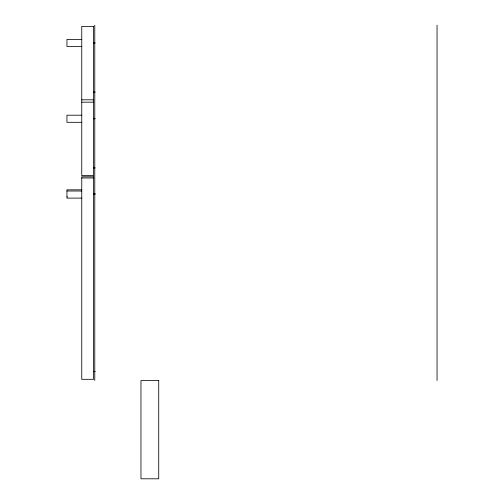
<?xml version="1.0" encoding="UTF-8"?>
<svg xmlns="http://www.w3.org/2000/svg" width="504" height="504" viewBox="0 0 504 504"><rect width="100%" height="100%" fill="white"/><g stroke="black" fill="none" stroke-linecap="round" stroke-linejoin="round"><path stroke-width="0.76" d="M81.755 39.413L66.95 39.413L66.95 46.519L81.755 46.519M93.593 42.966L95.168 42.966M93.593 92.112L95.168 92.112M81.755 99.811L93.593 99.811M81.755 102.18L93.593 102.18M81.755 115.208L66.95 115.208L66.95 122.315L81.755 122.315M93.593 118.761L95.168 118.761M93.593 167.914L95.168 167.914M81.755 177.981L93.593 177.981M81.755 189.825L66.95 189.825L66.95 198.11L81.755 198.11M66.95 191.01L81.755 191.01M93.593 193.379L95.168 193.379M93.593 194.563L95.168 194.563M66.95 196.925L67.486 196.925M93.593 371.618L95.168 371.618M437.05 25.2L437.05 380.501M94.777 25.2L94.777 380.501M93.593 26.384L81.755 26.384L81.755 175.613L93.593 175.613L93.593 26.384M93.593 176.797L81.755 176.797L81.755 379.317L93.593 379.317L93.593 176.797M158.735 380.501L140.969 380.501L140.969 478.8L158.735 478.8L158.735 380.501"/></g></svg>
